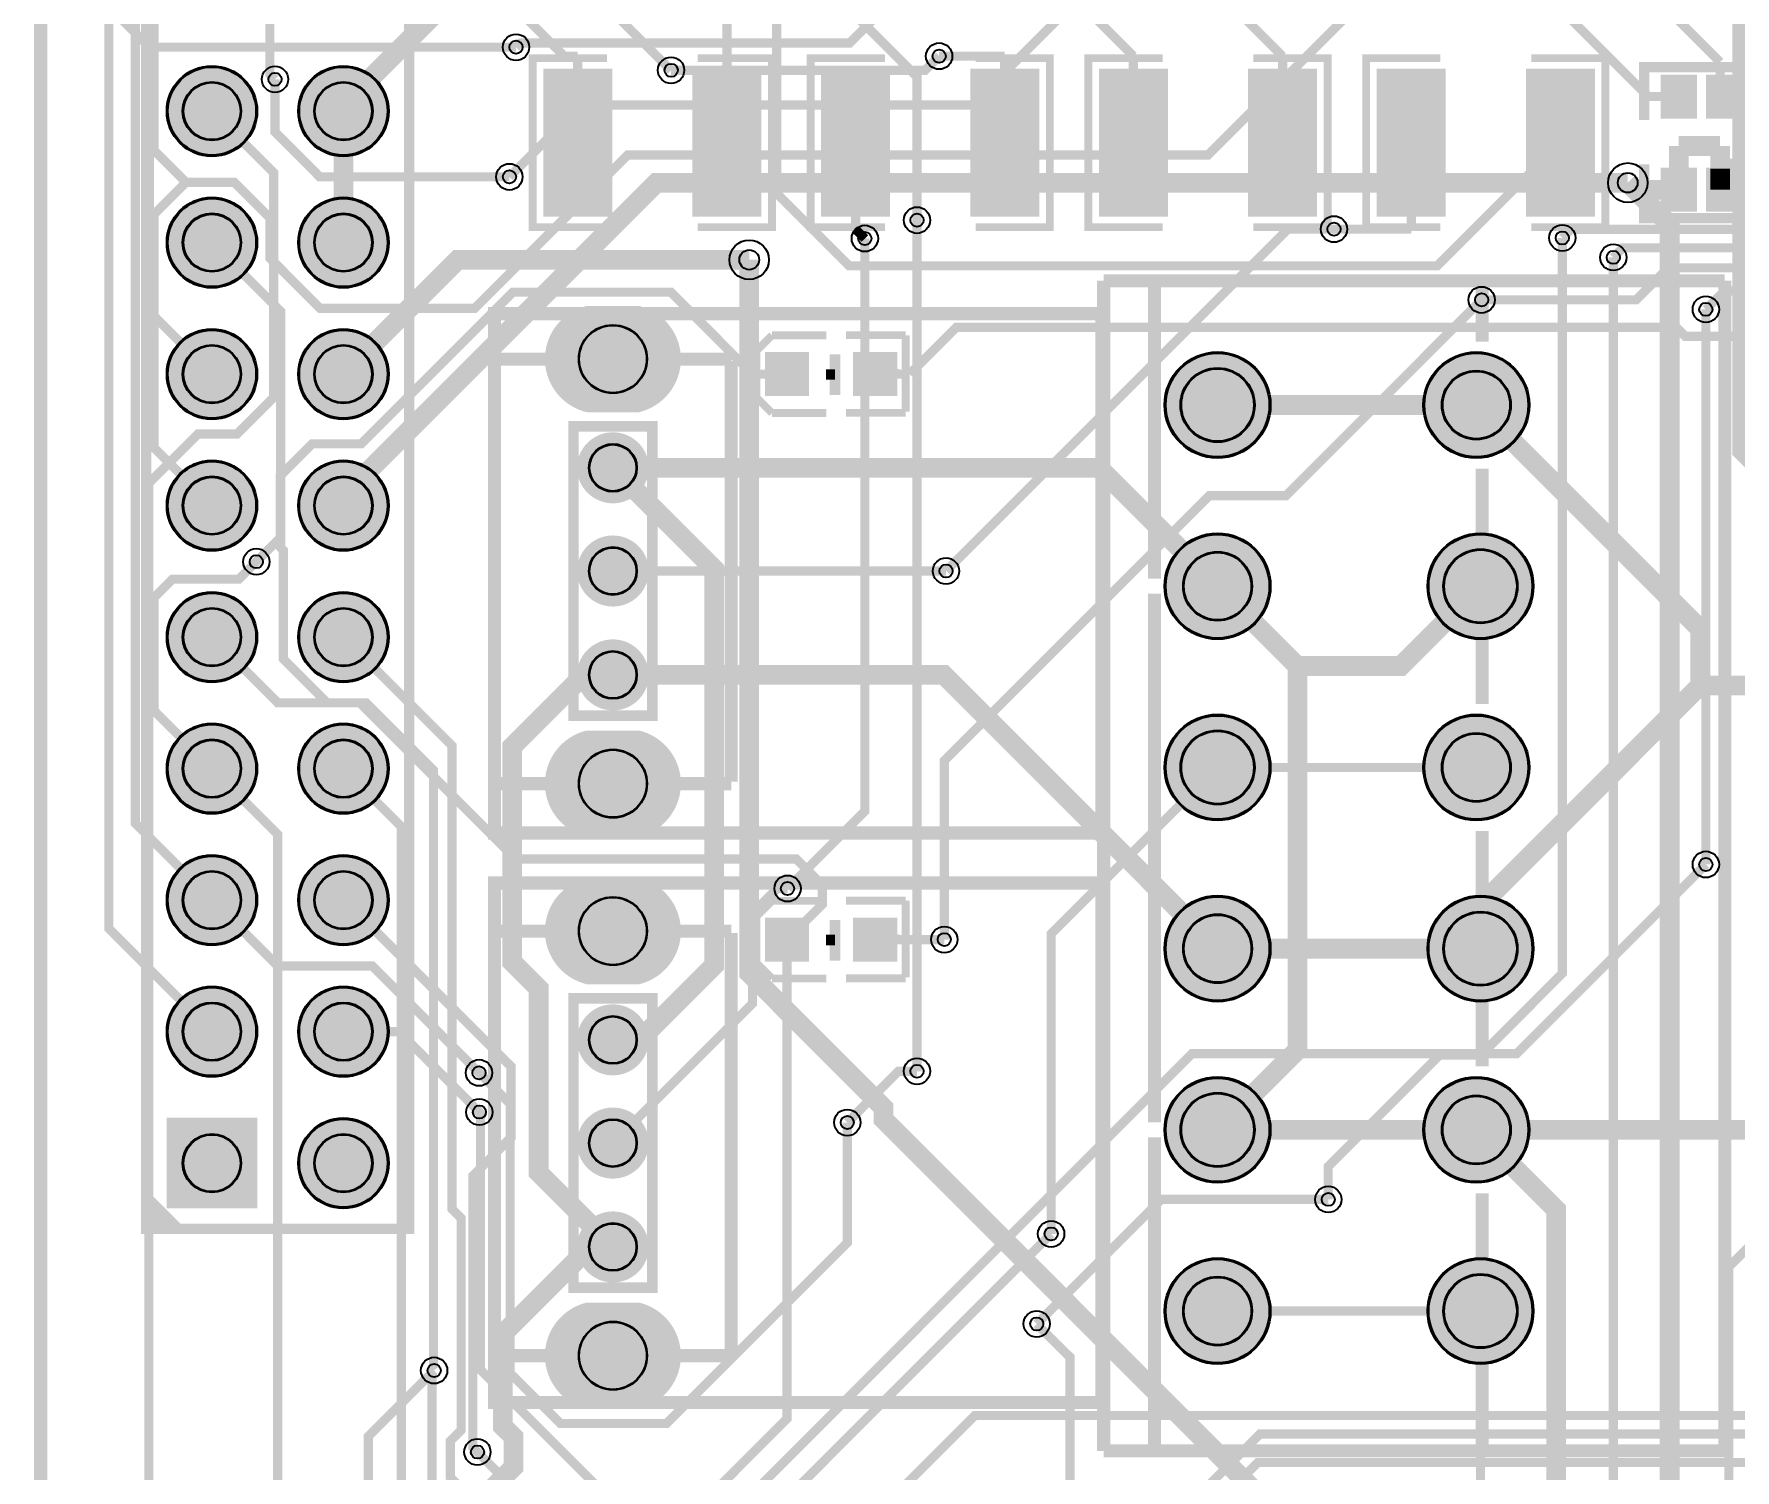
# Model space of a CAD drawing. Header units: millimetres. Extents: x 0.5 to 82.8, y -211.8 to -134.4.
# Drawn here: x 0.52 to 33.39, y -185.58 to -157.85 of the extents above; entities that cross this region are included whole.
import ezdxf

# ---------------------------------------------------------------- set-up
doc = ezdxf.new("R2010")
doc.units = ezdxf.units.MM
for name, color, linetype, true_color in [('BoardOutLine', 7, 'Continuous', 0xff00ff), ('BottomLayer', 7, 'Continuous', 0x0000ff), ('BottomSilkLayer', 7, 'Continuous', 0x66cc33), ('BottomSolderMaskLayer', 7, 'Continuous', 0xaa00ff), ('Document', 7, 'Continuous', 0xffffff), ('Hole', 7, 'Continuous', 0x222222), ('Multi-Layer', 7, 'Continuous', 0xc0c0c0), ('TopLayer', 7, 'Continuous', 0xff0000), ('TopPasteMaskLayer', 7, 'Continuous', 0x808080), ('TopSilkLayer', 7, 'Continuous', 0xffcc00), ('TopSolderMaskLayer', 7, 'Continuous', 0x800080)]:
    doc.layers.add(name, color=color, linetype=linetype, true_color=true_color)

msp = doc.modelspace()

# ---------------------------------------------------------------- hatches: boundary and pattern name
at = {"layer": 'BottomSilkLayer'}
msp.add_hatch(color=256, dxfattribs=at).paths.add_polyline_path([(3.454, -180.925), (2.692, -180.163), (2.692, -180.925)])
at = {"layer": 'BottomSolderMaskLayer'}
for points in [[(3.087, -159.335, 1), (4.838, -159.335, 1)], [(5.627, -159.335, 1), (7.378, -159.335, 1)], [(3.087, -161.875, 1), (4.838, -161.875, 1)], [(5.627, -161.875, 1), (7.378, -161.875, 1)], [(12.218, -163.099, -0.785398), (12.218, -165.15), (11.201, -165.15, -0.785398), (11.201, -163.099)], [(3.087, -164.415, 1), (4.838, -164.415, 1)], [(5.627, -164.415, 1), (7.378, -164.415, 1)], [(22.368, -165.012, 1), (24.419, -165.012, 1)], [(27.368, -165.012, 1), (29.419, -165.012, 1)], [(12.385, -166.38, -0.785398), (11.034, -166.38), (11.034, -166.069, -0.785398), (12.385, -166.069)], [(3.087, -166.955, 1), (4.838, -166.955, 1)], [(5.627, -166.955, 1), (7.378, -166.955, 1)], [(12.385, -168.374, -0.785398), (11.034, -168.374), (11.034, -168.062, -0.785398), (12.385, -168.062)], [(22.368, -168.512, 1), (24.419, -168.512, 1)], [(27.448, -168.512, 1), (29.499, -168.512, 1)], [(3.087, -169.495, 1), (4.838, -169.495, 1)], [(5.627, -169.495, 1), (7.378, -169.495, 1)], [(12.385, -170.38, -0.785398), (11.034, -170.38), (11.034, -170.069, -0.785398), (12.385, -170.069)], [(3.087, -172.035, 1), (4.838, -172.035, 1)], [(5.627, -172.035, 1), (7.378, -172.035, 1)], [(22.368, -172.012, 1), (24.419, -172.012, 1)], [(27.368, -172.012, 1), (29.419, -172.012, 1)], [(12.218, -171.299, -0.785398), (12.218, -173.35), (11.201, -173.35, -0.785398), (11.201, -171.299)], [(3.087, -174.575, 1), (4.838, -174.575, 1)], [(5.627, -174.575, 1), (7.378, -174.575, 1)], [(12.218, -174.148, -0.785398), (12.218, -176.199), (11.201, -176.199, -0.785398), (11.201, -174.148)], [(22.368, -175.512, 1), (24.419, -175.512, 1)], [(27.448, -175.512, 1), (29.499, -175.512, 1)], [(3.087, -177.115, 1), (4.838, -177.115, 1)], [(5.627, -177.115, 1), (7.378, -177.115, 1)], [(12.385, -177.429, -0.785398), (11.034, -177.429), (11.034, -177.118, -0.785398), (12.385, -177.118)], [(22.368, -179.012, 1), (24.419, -179.012, 1)], [(27.368, -179.012, 1), (29.419, -179.012, 1)], [(4.838, -180.53), (4.838, -178.779), (3.087, -178.779), (3.087, -180.53)], [(5.627, -179.655, 1), (7.378, -179.655, 1)], [(12.385, -179.423, -0.785398), (11.034, -179.423), (11.034, -179.111, -0.785398), (12.385, -179.111)], [(12.385, -181.429, -0.785398), (11.034, -181.429), (11.034, -181.118, -0.785398), (12.385, -181.118)], [(22.368, -182.512, 1), (24.419, -182.512, 1)], [(27.448, -182.512, 1), (29.499, -182.512, 1)], [(12.218, -182.348, -0.785398), (12.218, -184.399), (11.201, -184.399, -0.785398), (11.201, -182.348)]]:
    msp.add_hatch(color=256, dxfattribs=at).paths.add_polyline_path(points)
at = {"layer": 'Document'}
for points in [[(16.586, -164.313), (17.247, -164.313), (17.247, -164.465), (16.586, -164.465)], [(16.861, -164.69), (16.861, -164.029), (17.014, -164.029), (17.014, -164.69)], [(14.732, -164.365), (15.393, -164.365), (15.393, -164.517), (14.732, -164.517)], [(16.861, -175.612), (16.861, -174.951), (17.014, -174.951), (17.014, -175.612)], [(14.732, -175.287), (15.393, -175.287), (15.393, -175.439), (14.732, -175.439)], [(16.586, -175.235), (17.247, -175.235), (17.247, -175.387), (16.586, -175.387)]]:
    msp.add_hatch(color=256, dxfattribs=at).paths.add_polyline_path(points)
at = {"layer": 'Multi-Layer'}
for points in [[(3.112, -159.335, 1), (4.812, -159.335, 1)], [(5.652, -159.335, 1), (7.352, -159.335, 1)], [(3.112, -161.875, 1), (4.812, -161.875, 1)], [(5.652, -161.875, 1), (7.352, -161.875, 1)], [(12.209, -163.124, -0.785398), (12.209, -165.124), (11.209, -165.124, -0.785398), (11.209, -163.124)], [(3.112, -164.415, 1), (4.812, -164.415, 1)], [(5.652, -164.415, 1), (7.352, -164.415, 1)], [(22.393, -165.012, 1), (24.393, -165.012, 1)], [(27.393, -165.012, 1), (29.393, -165.012, 1)], [(12.359, -166.375, -0.785398), (11.059, -166.375), (11.059, -166.075, -0.785398), (12.359, -166.075)], [(3.112, -166.955, 1), (4.812, -166.955, 1)], [(5.652, -166.955, 1), (7.352, -166.955, 1)], [(12.359, -168.368, -0.785398), (11.059, -168.368), (11.059, -168.068, -0.785398), (12.359, -168.068)], [(22.393, -168.512, 1), (24.393, -168.512, 1)], [(27.473, -168.512, 1), (29.473, -168.512, 1)], [(3.112, -169.495, 1), (4.812, -169.495, 1)], [(5.652, -169.495, 1), (7.352, -169.495, 1)], [(12.359, -170.375, -0.785398), (11.059, -170.375), (11.059, -170.075, -0.785398), (12.359, -170.075)], [(3.112, -172.035, 1), (4.812, -172.035, 1)], [(5.652, -172.035, 1), (7.352, -172.035, 1)], [(22.393, -172.012, 1), (24.393, -172.012, 1)], [(27.393, -172.012, 1), (29.393, -172.012, 1)], [(12.209, -171.325, -0.785398), (12.209, -173.325), (11.209, -173.325, -0.785398), (11.209, -171.325)], [(3.112, -174.575, 1), (4.812, -174.575, 1)], [(5.652, -174.575, 1), (7.352, -174.575, 1)], [(12.209, -174.173, -0.785398), (12.209, -176.173), (11.209, -176.173, -0.785398), (11.209, -174.173)], [(22.393, -175.512, 1), (24.393, -175.512, 1)], [(27.473, -175.512, 1), (29.473, -175.512, 1)], [(3.112, -177.115, 1), (4.812, -177.115, 1)], [(5.652, -177.115, 1), (7.352, -177.115, 1)], [(12.359, -177.424, -0.785398), (11.059, -177.424), (11.059, -177.124, -0.785398), (12.359, -177.124)], [(22.393, -179.012, 1), (24.393, -179.012, 1)], [(27.393, -179.012, 1), (29.393, -179.012, 1)], [(12.359, -179.417, -0.785398), (11.059, -179.417), (11.059, -179.117, -0.785398), (12.359, -179.117)], [(4.812, -180.505), (4.812, -178.805), (3.112, -178.805), (3.112, -180.505)], [(5.652, -179.655, 1), (7.352, -179.655, 1)], [(12.359, -181.424, -0.785398), (11.059, -181.424), (11.059, -181.124, -0.785398), (12.359, -181.124)], [(22.393, -182.512, 1), (24.393, -182.512, 1)], [(27.473, -182.512, 1), (29.473, -182.512, 1)], [(12.209, -182.374, -0.785398), (12.209, -184.374), (11.209, -184.374, -0.785398), (11.209, -182.374)]]:
    msp.add_hatch(color=256, dxfattribs=at).paths.add_polyline_path(points)
at = {"layer": 'TopLayer'}
for points in [[(11.671, -158.54), (11.671, -161.348), (10.389, -161.348), (10.389, -158.54)], [(13.271, -158.54), (13.271, -161.348), (14.554, -161.348), (14.554, -158.54)], [(17.04, -161.348), (17.04, -158.54), (15.757, -158.54), (15.757, -161.348)], [(18.64, -161.348), (18.64, -158.54), (19.922, -158.54), (19.922, -161.348)], [(22.408, -158.54), (22.408, -161.348), (21.126, -161.348), (21.126, -158.54)], [(24.008, -158.54), (24.008, -161.348), (25.291, -161.348), (25.291, -158.54)], [(27.776, -161.348), (27.776, -158.54), (26.494, -158.54), (26.494, -161.348)], [(29.376, -161.348), (29.376, -158.54), (30.659, -158.54), (30.659, -161.348)], [(31.979, -158.654), (32.629, -158.654), (32.629, -159.454), (31.979, -159.454)], [(32.854, -158.654), (33.354, -158.654), (33.354, -159.454), (32.854, -159.454)], [(31.979, -160.454), (32.629, -160.454), (32.629, -161.254), (31.979, -161.254)], [(32.854, -160.454), (33.354, -160.454), (33.354, -161.254), (32.854, -161.254)], [(14.675, -164.815), (14.675, -164.015), (15.475, -164.015), (15.475, -164.815)], [(16.377, -164.815), (16.377, -164.015), (17.177, -164.015), (17.177, -164.815)], [(14.675, -175.737), (14.675, -174.937), (15.475, -174.937), (15.475, -175.737)], [(16.377, -175.737), (16.377, -174.937), (17.177, -174.937), (17.177, -175.737)]]:
    msp.add_hatch(color=256, dxfattribs=at).paths.add_polyline_path(points)
at = {"layer": 'TopPasteMaskLayer'}
for points in [[(11.671, -158.64), (11.671, -159.367), (11.571, -159.467), (11.335, -159.467), (11.235, -159.567), (11.235, -160.321), (11.335, -160.421), (11.571, -160.421), (11.671, -160.521), (11.671, -161.248), (11.571, -161.348), (10.489, -161.348), (10.389, -161.248), (10.389, -158.64), (10.489, -158.54), (11.571, -158.54)], [(13.271, -158.64), (13.271, -159.367), (13.371, -159.467), (13.607, -159.467), (13.707, -159.567), (13.707, -160.321), (13.607, -160.421), (13.371, -160.421), (13.271, -160.521), (13.271, -161.248), (13.371, -161.348), (14.454, -161.348), (14.554, -161.248), (14.554, -158.64), (14.454, -158.54), (13.371, -158.54)], [(17.04, -161.248), (17.04, -160.522), (16.94, -160.422), (16.704, -160.422), (16.604, -160.322), (16.604, -159.567), (16.704, -159.467), (16.94, -159.467), (17.04, -159.367), (17.04, -158.64), (16.94, -158.54), (15.857, -158.54), (15.757, -158.64), (15.757, -161.248), (15.857, -161.348), (16.94, -161.348)], [(18.64, -161.248), (18.64, -160.522), (18.74, -160.422), (18.976, -160.422), (19.076, -160.322), (19.076, -159.567), (18.976, -159.467), (18.74, -159.467), (18.64, -159.367), (18.64, -158.64), (18.74, -158.54), (19.822, -158.54), (19.922, -158.64), (19.922, -161.248), (19.822, -161.348), (18.74, -161.348)], [(22.408, -158.64), (22.408, -159.367), (22.308, -159.467), (22.072, -159.467), (21.972, -159.567), (21.972, -160.322), (22.072, -160.422), (22.308, -160.422), (22.408, -160.522), (22.408, -161.248), (22.308, -161.348), (21.226, -161.348), (21.126, -161.248), (21.126, -158.64), (21.226, -158.54), (22.308, -158.54)], [(24.008, -158.64), (24.008, -159.367), (24.108, -159.467), (24.344, -159.467), (24.444, -159.567), (24.444, -160.322), (24.344, -160.422), (24.108, -160.422), (24.008, -160.522), (24.008, -161.248), (24.108, -161.348), (25.191, -161.348), (25.291, -161.248), (25.291, -158.64), (25.191, -158.54), (24.108, -158.54)], [(27.776, -161.248), (27.776, -160.522), (27.676, -160.422), (27.44, -160.422), (27.34, -160.322), (27.34, -159.567), (27.44, -159.467), (27.676, -159.467), (27.776, -159.367), (27.776, -158.64), (27.676, -158.54), (26.594, -158.54), (26.494, -158.64), (26.494, -161.248), (26.594, -161.348), (27.676, -161.348)], [(29.376, -161.248), (29.376, -160.522), (29.476, -160.422), (29.712, -160.422), (29.812, -160.322), (29.812, -159.567), (29.712, -159.467), (29.476, -159.467), (29.376, -159.367), (29.376, -158.64), (29.476, -158.54), (30.559, -158.54), (30.659, -158.64), (30.659, -161.248), (30.559, -161.348), (29.476, -161.348)], [(31.979, -158.654), (32.629, -158.654), (32.629, -159.454), (31.979, -159.454)], [(32.854, -158.654), (33.354, -158.654), (33.354, -159.454), (32.854, -159.454)], [(31.979, -160.454), (32.629, -160.454), (32.629, -161.254), (31.979, -161.254)], [(32.854, -160.454), (33.354, -160.454), (33.354, -161.254), (32.854, -161.254)], [(14.675, -164.815), (14.675, -164.015), (15.475, -164.015), (15.475, -164.815)], [(16.377, -164.815), (16.377, -164.015), (17.177, -164.015), (17.177, -164.815)], [(14.675, -175.737), (14.675, -174.937), (15.475, -174.937), (15.475, -175.737)], [(16.377, -175.737), (16.377, -174.937), (17.177, -174.937), (17.177, -175.737)]]:
    msp.add_hatch(color=256, dxfattribs=at).paths.add_polyline_path(points)
at = {"layer": 'TopSolderMaskLayer'}
for points in [[(3.087, -159.335, 1), (4.838, -159.335, 1)], [(5.627, -159.335, 1), (7.378, -159.335, 1)], [(11.697, -158.515), (11.697, -161.374), (10.363, -161.374), (10.363, -158.515)], [(13.246, -158.515), (13.246, -161.374), (14.579, -161.374), (14.579, -158.515)], [(17.065, -161.374), (17.065, -158.515), (15.732, -158.515), (15.732, -161.374)], [(18.614, -161.374), (18.614, -158.515), (19.948, -158.515), (19.948, -161.374)], [(22.433, -158.515), (22.433, -161.374), (21.1, -161.374), (21.1, -158.515)], [(23.983, -158.515), (23.983, -161.374), (25.316, -161.374), (25.316, -158.515)], [(27.802, -161.374), (27.802, -158.515), (26.468, -158.515), (26.468, -161.374)], [(29.351, -161.374), (29.351, -158.515), (30.684, -158.515), (30.684, -161.374)], [(31.953, -158.629), (32.654, -158.629), (32.654, -159.48), (31.953, -159.48)], [(32.828, -158.629), (33.379, -158.629), (33.379, -159.48), (32.828, -159.48)], [(31.953, -160.429), (32.654, -160.429), (32.654, -161.279), (31.953, -161.279)], [(32.828, -160.429), (33.379, -160.429), (33.379, -161.279), (32.828, -161.279)], [(3.087, -161.875, 1), (4.838, -161.875, 1)], [(5.627, -161.875, 1), (7.378, -161.875, 1)], [(12.218, -163.099, -0.785398), (12.218, -165.15), (11.201, -165.15, -0.785398), (11.201, -163.099)], [(3.087, -164.415, 1), (4.838, -164.415, 1)], [(5.627, -164.415, 1), (7.378, -164.415, 1)], [(14.65, -164.84), (14.65, -163.989), (15.5, -163.989), (15.5, -164.84)], [(16.351, -164.84), (16.351, -163.989), (17.202, -163.989), (17.202, -164.84)], [(22.368, -165.012, 1), (24.419, -165.012, 1)], [(27.368, -165.012, 1), (29.419, -165.012, 1)], [(12.385, -166.38, -0.785398), (11.034, -166.38), (11.034, -166.069, -0.785398), (12.385, -166.069)], [(3.087, -166.955, 1), (4.838, -166.955, 1)], [(5.627, -166.955, 1), (7.378, -166.955, 1)], [(12.385, -168.374, -0.785398), (11.034, -168.374), (11.034, -168.062, -0.785398), (12.385, -168.062)], [(22.368, -168.512, 1), (24.419, -168.512, 1)], [(27.448, -168.512, 1), (29.499, -168.512, 1)], [(3.087, -169.495, 1), (4.838, -169.495, 1)], [(5.627, -169.495, 1), (7.378, -169.495, 1)], [(12.385, -170.38, -0.785398), (11.034, -170.38), (11.034, -170.069, -0.785398), (12.385, -170.069)], [(3.087, -172.035, 1), (4.838, -172.035, 1)], [(5.627, -172.035, 1), (7.378, -172.035, 1)], [(22.368, -172.012, 1), (24.419, -172.012, 1)], [(27.368, -172.012, 1), (29.419, -172.012, 1)], [(12.218, -171.299, -0.785398), (12.218, -173.35), (11.201, -173.35, -0.785398), (11.201, -171.299)], [(3.087, -174.575, 1), (4.838, -174.575, 1)], [(5.627, -174.575, 1), (7.378, -174.575, 1)], [(12.218, -174.148, -0.785398), (12.218, -176.199), (11.201, -176.199, -0.785398), (11.201, -174.148)], [(22.368, -175.512, 1), (24.419, -175.512, 1)], [(27.448, -175.512, 1), (29.499, -175.512, 1)], [(14.65, -175.762), (14.65, -174.911), (15.5, -174.911), (15.5, -175.762)], [(16.351, -175.762), (16.351, -174.911), (17.202, -174.911), (17.202, -175.762)], [(3.087, -177.115, 1), (4.838, -177.115, 1)], [(5.627, -177.115, 1), (7.378, -177.115, 1)], [(12.385, -177.429, -0.785398), (11.034, -177.429), (11.034, -177.118, -0.785398), (12.385, -177.118)], [(22.368, -179.012, 1), (24.419, -179.012, 1)], [(27.368, -179.012, 1), (29.419, -179.012, 1)], [(4.838, -180.53), (4.838, -178.779), (3.087, -178.779), (3.087, -180.53)], [(5.627, -179.655, 1), (7.378, -179.655, 1)], [(12.385, -179.423, -0.785398), (11.034, -179.423), (11.034, -179.111, -0.785398), (12.385, -179.111)], [(12.385, -181.429, -0.785398), (11.034, -181.429), (11.034, -181.118, -0.785398), (12.385, -181.118)], [(22.368, -182.512, 1), (24.419, -182.512, 1)], [(27.448, -182.512, 1), (29.499, -182.512, 1)], [(12.218, -182.348, -0.785398), (12.218, -184.399), (11.201, -184.399, -0.785398), (11.201, -182.348)]]:
    msp.add_hatch(color=256, dxfattribs=at).paths.add_polyline_path(points)

# ---------------------------------------------------------------- linework, layer by layer
at = {"layer": 'BoardOutLine', "const_width": 0.254}
msp.add_lwpolyline([(0.651, -134.525), (0.651, -202.025)], dxfattribs=at)
at = {"layer": 'BottomLayer'}
for points, const_width in [([(3.963, -177.115), (1.969, -175.121), (1.969, -139.345), (3.621, -137.693)], 0.178), ([(5.18, -158.721), (5.081, -158.622), (5.081, -139.162), (6.206, -138.037), (6.658, -138.037), (6.996, -138.375), (6.996, -139.442), (6.484, -139.954)], 0.178), ([(3.459, -160.711), (4.394, -160.711), (5.081, -161.399), (5.081, -162.173), (6.052, -163.144), (9.036, -163.144), (11.996, -160.184), (23.207, -160.184), (26.524, -156.867), (26.524, -154.603), (28.395, -152.733), (28.73, -152.733), (30.488, -150.975), (30.488, -142.591), (34.13, -138.95)], 0.178), ([(3.963, -174.575), (2.482, -173.094), (2.482, -141.041), (3.569, -139.954)], 0.178), ([(3.586, -142.205), (2.844, -142.947), (2.844, -160.097), (3.459, -160.711)], 0.178), ([(9.838, -158.101), (9.92, -158.019), (16.284, -158.019), (21.884, -152.418), (21.884, -145.682)], 0.178), ([(11.447, -152.918), (9.607, -154.758), (9.607, -156.119), (6.503, -159.223), (6.503, -159.335)], 0.381), ([(35.89, -153.13), (35.412, -153.13), (33.529, -155.013), (33.529, -165.892), (34.065, -166.428)], 0.381), ([(23.393, -154.47), (18.647, -159.216), (11.099, -159.216), (9.71, -160.605)], 0.178), ([(12.834, -158.547), (17.739, -158.547), (18.013, -158.273)], 0.178), ([(6.503, -161.875), (6.503, -159.335)], 0.381), ([(3.963, -166.955), (2.844, -165.836), (2.844, -161.326), (3.459, -160.711)], 0.178), ([(31.319, -160.718), (12.552, -160.718), (6.503, -166.767), (6.503, -166.955)], 0.381), ([(32.309, -186.97), (32.129, -186.79), (32.129, -161.529), (31.319, -160.718)], 0.381), ([(17.585, -161.443), (17.585, -177.88)], 0.178), ([(25.643, -161.615), (24.749, -161.615), (18.146, -168.218)], 0.178), ([(30.054, -161.785), (30.054, -175.992), (28.48, -177.566), (27.685, -177.566), (25.531, -179.719), (25.531, -180.355)], 0.178), ([(3.963, -161.875), (5.288, -163.2), (5.288, -167.767), (5.342, -167.821), (5.342, -169.919), (6.187, -170.765), (6.941, -170.765), (8.243, -172.067), (8.243, -183.647), (8.254, -183.659)], 0.178), ([(27.229, -186.97), (25.098, -186.97), (16.937, -178.808), (16.937, -178.581), (14.344, -175.988), (14.344, -162.207)], 0.381), ([(16.578, -161.795), (16.578, -172.856), (15.084, -174.35)], 0.178), ([(22.437, -193.887), (29.362, -193.887), (31.039, -192.21), (31.039, -162.16)], 0.178), ([(28.495, -162.981), (24.714, -166.762), (23.236, -166.762), (18.112, -171.885), (18.112, -175.337)], 0.178), ([(32.828, -163.164), (32.828, -173.886)], 0.178), ([(11.71, -166.225), (13.666, -168.181), (13.666, -175.833), (12.225, -177.274), (11.71, -177.274)], 0.381), ([(3.963, -172.035), (2.844, -170.916), (2.844, -168.733), (3.201, -168.376), (4.481, -168.376), (4.819, -168.038)], 0.178), ([(24.935, -170.053), (23.393, -168.512)], 0.381), ([(24.935, -170.053), (26.932, -170.053), (28.473, -168.512)], 0.381), ([(6.503, -169.495), (8.6, -171.592), (8.6, -180.54), (8.777, -180.717), (8.777, -184.81), (8.569, -185.018), (8.569, -185.726), (16.621, -193.778), (16.621, -194.051)], 0.178), ([(23.393, -179.012), (24.935, -177.47), (24.935, -170.053)], 0.381), ([(11.71, -170.225), (11.147, -170.225), (9.765, -171.607), (9.765, -175.772), (10.275, -176.283), (10.275, -179.839), (11.71, -181.274)], 0.381), ([(3.963, -172.035), (5.233, -173.305), (5.233, -186.409), (11.527, -192.704)], 0.178), ([(21.727, -199.785), (21.137, -199.785), (7.621, -186.269), (7.621, -173.153), (6.503, -172.035)], 0.178), ([(20.177, -181.022), (20.177, -175.228), (23.393, -172.012)], 0.178), ([(9.123, -177.91), (9.725, -178.512), (9.725, -183.714), (10.695, -184.684), (12.746, -184.684), (16.238, -181.192), (16.238, -178.871)], 0.178), ([(20.019, -191.85), (17.355, -191.85), (9.151, -183.646), (9.151, -178.689), (9.13, -178.668)], 0.178), ([(29.769, -186.97), (29.936, -186.803), (29.936, -180.554), (28.393, -179.012)], 0.381), ([(33.41, -185.987), (33.272, -185.848), (33.272, -181.657), (35.84, -179.089)], 0.178), ([(19.531, -195.974), (20.542, -194.962), (20.542, -183.403), (19.899, -182.761)], 0.178), ([(28.473, -182.512), (28.473, -192.487), (27.596, -193.364), (22.218, -193.364), (21.878, -193.704), (21.878, -194.724), (19.956, -196.646)], 0.178), ([(8.254, -183.659), (8.212, -183.701), (8.212, -186.108), (11.272, -189.168)], 0.178), ([(13.902, -189.327), (13.185, -189.327), (9.092, -185.234)], 0.178)]:
    msp.add_lwpolyline(points, dxfattribs=dict(at, const_width=const_width))
at = {"layer": 'BottomSilkLayer', "const_width": 0.203}
msp.add_lwpolyline([(7.772, -180.925), (7.772, -179.02), (7.772, -155.525), (2.692, -155.525), (2.692, -179.02), (2.692, -180.925), (7.772, -180.925)], close=True, dxfattribs=at)
at = {"layer": 'BottomSolderMaskLayer'}
for centre, radius in [((3.962, -159.335), 0.875), ((6.502, -159.335), 0.875), ((3.962, -159.335), 0.566), ((6.502, -159.335), 0.566), ((3.962, -161.875), 0.875), ((6.502, -161.875), 0.875), ((3.962, -161.875), 0.566), ((6.502, -161.875), 0.566), ((3.962, -164.415), 0.875), ((6.502, -164.415), 0.875), ((11.709, -164.124), 0.661), ((3.962, -164.415), 0.566), ((6.502, -164.415), 0.566), ((23.393, -165.012), 1.025), ((28.393, -165.012), 1.025), ((23.393, -165.012), 0.718), ((28.393, -165.012), 0.667), ((11.709, -166.225), 0.464), ((3.962, -166.955), 0.875), ((6.502, -166.955), 0.875), ((3.962, -166.955), 0.566), ((6.502, -166.955), 0.566), ((23.393, -168.512), 1.025), ((28.473, -168.512), 1.025), ((11.709, -168.218), 0.464), ((23.393, -168.512), 0.667), ((28.473, -168.512), 0.718), ((3.962, -169.495), 0.875), ((3.962, -169.495), 0.566), ((6.502, -169.495), 0.875), ((6.502, -169.495), 0.566), ((11.709, -170.225), 0.464), ((3.962, -172.035), 0.875), ((6.502, -172.035), 0.875), ((23.393, -172.012), 1.025), ((28.393, -172.012), 1.025), ((3.962, -172.035), 0.566), ((6.502, -172.035), 0.566), ((23.393, -172.012), 0.718), ((28.393, -172.012), 0.667), ((11.709, -172.325), 0.661), ((3.962, -174.575), 0.875), ((6.502, -174.575), 0.875), ((3.962, -174.575), 0.566), ((6.502, -174.575), 0.566), ((11.709, -175.173), 0.661), ((23.393, -175.512), 1.025), ((28.473, -175.512), 1.025), ((23.393, -175.512), 0.667), ((28.473, -175.512), 0.718), ((3.962, -177.115), 0.875), ((6.502, -177.115), 0.875), ((3.962, -177.115), 0.566), ((6.502, -177.115), 0.566), ((11.709, -177.274), 0.464), ((23.393, -179.012), 1.025), ((28.393, -179.012), 1.025), ((23.393, -179.012), 0.718), ((28.393, -179.012), 0.667), ((6.502, -179.655), 0.875), ((3.962, -179.655), 0.566), ((6.502, -179.655), 0.566), ((11.709, -179.267), 0.464), ((11.709, -181.274), 0.464), ((23.393, -182.512), 1.025), ((28.473, -182.512), 1.025), ((23.393, -182.512), 0.667), ((28.473, -182.512), 0.718), ((11.709, -183.374), 0.661)]:
    msp.add_circle(centre, radius, dxfattribs=at)
at = {"layer": 'Hole'}
for centre, radius in [((9.838, -158.101), 0.127), ((18.013, -158.273), 0.127), ((5.18, -158.721), 0.127), ((12.834, -158.547), 0.127), ((9.71, -160.605), 0.127), ((31.319, -160.718), 0.191), ((17.585, -161.442), 0.127), ((16.578, -161.795), 0.127), ((25.643, -161.615), 0.127), ((30.054, -161.785), 0.127), ((14.344, -162.207), 0.191), ((31.039, -162.16), 0.127), ((28.495, -162.981), 0.127), ((32.828, -163.164), 0.127), ((4.819, -168.038), 0.127), ((18.146, -168.218), 0.127), ((32.828, -173.886), 0.127), ((15.084, -174.35), 0.127), ((18.112, -175.337), 0.127), ((9.123, -177.91), 0.127), ((17.585, -177.88), 0.127), ((9.13, -178.668), 0.127), ((16.238, -178.871), 0.127), ((25.532, -180.355), 0.127), ((20.177, -181.022), 0.127), ((19.899, -182.761), 0.127), ((8.255, -183.659), 0.127), ((9.092, -185.234), 0.127)]:
    msp.add_circle(centre, radius, dxfattribs=at)
at = {"layer": 'Multi-Layer'}
for centre, radius in [((9.838, -158.101), 0.254), ((18.013, -158.273), 0.254), ((12.834, -158.547), 0.254), ((3.962, -159.335), 0.85), ((5.18, -158.721), 0.254), ((6.502, -159.335), 0.85), ((3.962, -159.335), 0.55), ((6.502, -159.335), 0.55), ((9.71, -160.605), 0.254), ((31.319, -160.718), 0.381), ((3.962, -161.875), 0.85), ((6.502, -161.875), 0.85), ((3.962, -161.875), 0.55), ((6.502, -161.875), 0.55), ((17.585, -161.442), 0.254), ((25.643, -161.615), 0.254), ((16.578, -161.795), 0.254), ((30.054, -161.785), 0.254), ((14.344, -162.207), 0.381), ((31.039, -162.16), 0.254), ((28.495, -162.981), 0.254), ((32.828, -163.164), 0.254), ((3.962, -164.415), 0.85), ((6.502, -164.415), 0.85), ((11.709, -164.124), 0.65), ((3.962, -164.415), 0.55), ((6.502, -164.415), 0.55), ((23.393, -165.012), 1), ((23.393, -165.012), 0.7), ((28.393, -165.012), 1), ((28.393, -165.012), 0.65), ((11.709, -166.225), 0.45), ((3.962, -166.955), 0.85), ((6.502, -166.955), 0.85), ((3.962, -166.955), 0.55), ((6.502, -166.955), 0.55), ((23.393, -168.512), 1), ((28.473, -168.512), 1), ((4.819, -168.038), 0.254), ((11.709, -168.218), 0.45), ((23.393, -168.512), 0.65), ((28.473, -168.512), 0.7), ((18.146, -168.218), 0.254), ((3.962, -169.495), 0.85), ((6.502, -169.495), 0.85), ((3.962, -169.495), 0.55), ((6.502, -169.495), 0.55), ((11.709, -170.225), 0.45), ((3.962, -172.035), 0.85), ((6.502, -172.035), 0.85), ((23.393, -172.012), 1), ((28.393, -172.012), 1), ((3.962, -172.035), 0.55), ((6.502, -172.035), 0.55), ((23.393, -172.012), 0.7), ((28.393, -172.012), 0.65), ((11.709, -172.325), 0.65), ((3.962, -174.575), 0.85), ((6.502, -174.575), 0.85), ((32.828, -173.886), 0.254), ((3.962, -174.575), 0.55), ((6.502, -174.575), 0.55), ((15.084, -174.35), 0.254), ((23.393, -175.512), 1), ((28.473, -175.512), 1), ((11.709, -175.173), 0.65), ((28.473, -175.512), 0.7), ((18.112, -175.337), 0.254), ((23.393, -175.512), 0.65), ((3.962, -177.115), 0.85), ((6.502, -177.115), 0.85), ((3.962, -177.115), 0.55), ((6.502, -177.115), 0.55), ((11.709, -177.274), 0.45), ((9.123, -177.91), 0.254), ((17.585, -177.88), 0.254), ((23.393, -179.012), 1), ((28.393, -179.012), 1), ((9.13, -178.668), 0.254), ((23.393, -179.012), 0.7), ((28.393, -179.012), 0.65), ((16.238, -178.871), 0.254), ((3.962, -179.655), 0.55), ((6.502, -179.655), 0.85), ((6.502, -179.655), 0.55), ((11.709, -179.267), 0.45), ((25.532, -180.355), 0.254), ((11.709, -181.274), 0.45), ((20.177, -181.022), 0.254), ((23.393, -182.512), 1), ((28.473, -182.512), 1), ((23.393, -182.512), 0.65), ((28.473, -182.512), 0.7), ((11.709, -183.374), 0.65), ((19.899, -182.761), 0.254), ((8.255, -183.659), 0.254), ((9.092, -185.234), 0.254)]:
    msp.add_circle(centre, radius, dxfattribs=at)
at = {"layer": 'TopLayer'}
for points, const_width in [([(8.029, -143.764), (7.661, -143.764), (6.582, -144.844), (6.582, -152.569), (10.95, -156.937), (11.224, -156.937), (12.834, -158.547)], 0.178), ([(2.03, -145.034), (2.03, -157.376), (2.755, -158.101)], 0.178), ([(33.104, -158.387), (30.634, -155.917), (23.033, -155.917), (15.103, -147.987), (15.075, -147.987)], 0.178), ([(11.71, -151.175), (13.913, -153.378), (13.913, -158.273)], 0.178), ([(19.968, -153.592), (24.649, -158.273)], 0.178), ([(8.597, -156.101), (10.769, -158.273), (11.03, -158.273)], 0.178), ([(31.712, -159.054), (29.163, -156.505), (26.002, -156.505)], 0.178), ([(21.767, -158.273), (20.34, -156.846), (14.454, -156.846)], 0.178), ([(30.018, -159.944), (27.639, -162.323), (16.275, -162.323), (14.875, -160.923), (14.875, -157.558), (14.801, -157.484)], 0.178), ([(16.003, -157.425), (16.337, -157.425), (17.585, -158.673), (17.585, -161.443)], 0.178), ([(2.755, -158.101), (2.755, -163.207), (3.963, -164.415)], 0.178), ([(2.755, -158.101), (9.838, -158.101)], 0.178), ([(11.03, -159.944), (11.03, -158.273)], 0.178), ([(13.913, -159.944), (13.913, -158.273)], 0.178), ([(19.281, -158.273), (18.013, -158.273)], 0.178), ([(19.281, -159.944), (19.281, -158.273)], 0.178), ([(21.767, -159.944), (21.767, -158.273)], 0.178), ([(24.649, -159.944), (24.649, -158.273)], 0.178), ([(33.104, -159.054), (33.104, -158.387)], 0.178), ([(5.18, -158.721), (5.18, -159.74), (6.044, -160.605), (9.71, -160.605)], 0.178), ([(32.304, -159.054), (31.712, -159.054)], 0.178), ([(3.963, -159.335), (5.156, -160.528), (5.156, -164.86), (4.445, -165.571), (3.695, -165.571), (2.742, -166.524), (2.742, -192.3), (4.445, -194.003)], 0.178), ([(16.399, -159.944), (16.399, -161.615)], 0.178), ([(27.135, -159.944), (27.135, -161.615)], 0.178), ([(32.304, -160.009), (33.104, -160.009)], 0.381), ([(32.304, -160.854), (32.304, -160.009)], 0.381), ([(33.104, -160.447), (33.104, -160.009)], 0.381), ([(49.127, -160.167), (49.125, -160.165), (46.985, -160.165), (46.933, -160.217), (46.933, -160.78), (45.352, -162.361), (32.102, -162.361), (31.482, -162.981), (28.495, -162.981)], 0.178), ([(33.104, -160.854), (33.104, -160.447)], 0.381), ([(33.904, -160.447), (33.104, -160.447)], 0.381), ([(31.534, -160.854), (31.455, -160.854), (31.319, -160.718)], 0.381), ([(32.304, -160.854), (31.534, -160.854)], 0.381), ([(16.578, -161.795), (16.399, -161.615)], 0.178), ([(27.135, -161.615), (25.643, -161.615)], 0.178), ([(36.989, -161.615), (36.988, -161.617), (30.222, -161.617), (30.054, -161.785)], 0.178), ([(42.358, -161.615), (41.999, -161.975), (31.224, -161.975), (31.039, -162.16)], 0.178), ([(6.503, -164.415), (8.71, -162.207), (14.344, -162.207)], 0.381), ([(4.819, -168.038), (5.283, -167.574), (5.283, -166.377), (5.899, -165.761), (6.845, -165.761), (9.775, -162.831), (12.825, -162.831), (14.408, -164.415)], 0.178), ([(32.828, -163.164), (33.182, -162.811), (36.844, -162.811), (38.484, -164.451), (38.484, -164.9), (38.667, -165.083), (40.006, -165.083), (40.342, -164.748), (40.342, -164.415)], 0.178), ([(34.287, -163.333), (33.934, -163.687), (32.432, -163.687), (32.259, -163.513), (18.345, -163.513), (17.444, -164.415)], 0.178), ([(15.075, -164.415), (14.408, -164.415)], 0.178), ([(16.777, -164.415), (17.444, -164.415)], 0.178), ([(28.393, -165.012), (23.393, -165.012)], 0.381), ([(28.393, -165.012), (32.72, -169.338), (32.72, -170.428)], 0.381), ([(23.393, -168.512), (21.106, -166.225), (11.71, -166.225)], 0.381), ([(13.902, -189.327), (18.699, -184.53), (36.981, -184.53), (39.32, -182.19), (39.32, -181.401), (40.215, -180.507), (53.297, -180.507), (56.989, -176.814), (58.657, -176.814), (59.038, -176.433), (59.038, -167.922), (58.395, -167.279)], 0.178), ([(11.71, -168.218), (18.146, -168.218)], 0.178), ([(3.963, -169.495), (5.233, -170.765), (6.818, -170.765), (9.832, -173.779), (15.251, -173.779), (15.754, -174.282), (15.754, -174.657), (15.075, -175.337)], 0.178), ([(11.71, -170.225), (18.106, -170.225), (23.393, -175.512)], 0.381), ([(32.72, -170.428), (28.473, -174.674), (28.473, -175.512)], 0.381), ([(32.72, -170.428), (35.916, -170.428)], 0.381), ([(28.393, -172.012), (23.393, -172.012)], 0.178), ([(32.828, -173.886), (29.174, -177.54), (22.9, -177.54), (11.272, -189.168)], 0.178), ([(3.963, -174.575), (5.233, -175.845), (7.057, -175.845), (9.123, -177.91)], 0.178), ([(9.092, -185.234), (9.002, -185.144), (9.002, -179.898), (9.741, -179.159), (9.741, -177.789), (6.526, -174.575), (6.503, -174.575)], 0.178), ([(11.71, -179.267), (14.407, -176.57), (14.407, -174.825), (14.882, -174.35), (15.084, -174.35)], 0.178), ([(15.075, -175.337), (15.075, -184.591), (9.525, -190.141), (9.525, -194.003)], 0.178), ([(16.777, -175.337), (18.112, -175.337)], 0.178), ([(28.473, -175.512), (23.393, -175.512)], 0.381), ([(28.473, -175.512), (28.473, -175.512)], 0.381), ([(6.503, -177.115), (7.577, -177.115), (9.13, -178.668)], 0.178), ([(35.84, -177.096), (33.924, -179.012), (28.393, -179.012)], 0.381), ([(16.238, -178.871), (17.228, -177.88), (17.585, -177.88)], 0.178), ([(28.393, -179.012), (23.393, -179.012)], 0.381), ([(25.531, -180.355), (22.305, -180.355), (19.899, -182.761)], 0.178), ([(8.255, -194.003), (8.255, -187.059), (9.791, -185.524), (9.791, -184.944), (9.584, -184.738), (9.584, -182.955), (11.266, -181.274), (11.71, -181.274)], 0.381), ([(20.177, -181.022), (10.987, -190.212), (10.987, -190.379)], 0.178), ([(4.445, -200.003), (4.445, -199.621), (7.91, -196.156), (12.942, -196.156), (24.211, -184.887), (45.173, -184.887), (47.549, -182.512)], 0.178), ([(23.393, -182.512), (28.473, -182.512)], 0.178), ([(6.985, -194.003), (6.985, -184.928), (8.254, -183.659)], 0.178), ([(6.985, -200.003), (6.985, -199.123), (9.594, -196.514), (13.091, -196.514), (24.168, -185.437), (41.93, -185.437)], 0.178)]:
    msp.add_lwpolyline(points, dxfattribs=dict(at, const_width=const_width))
at = {"layer": 'TopSilkLayer'}
for points, const_width in [([(11.595, -158.312), (10.16, -158.312), (10.16, -161.577), (11.595, -161.577)], 0.152), ([(13.348, -158.312), (14.783, -158.312), (14.783, -161.577), (13.348, -161.577)], 0.152), ([(16.964, -161.577), (15.529, -161.577), (15.529, -158.312), (16.964, -158.312)], 0.152), ([(18.716, -161.577), (20.151, -161.577), (20.151, -158.312), (18.716, -158.312)], 0.152), ([(22.332, -158.312), (20.897, -158.312), (20.897, -161.577), (22.332, -161.577)], 0.152), ([(24.084, -158.312), (25.519, -158.312), (25.519, -161.577), (24.084, -161.577)], 0.152), ([(27.7, -161.577), (26.265, -161.577), (26.265, -158.312), (27.7, -158.312)], 0.152), ([(29.453, -161.577), (30.887, -161.577), (30.887, -158.312), (29.453, -158.312)], 0.152), ([(31.634, -159.504), (31.634, -158.484), (35.374, -158.484), (35.374, -159.524)], 0.2), ([(35.373, -160.404), (35.373, -161.404), (31.633, -161.404), (31.633, -160.364)], 0.2), ([(21.193, -185.212), (21.193, -162.612)], 0.254), ([(21.193, -162.612), (33.193, -162.612)], 0.254), ([(21.193, -185.212), (21.193, -162.612)], 0.254), ([(21.193, -162.612), (33.193, -162.612)], 0.254), ([(22.173, -168.366), (22.173, -162.612)], 0.254), ([(28.506, -163.786), (28.506, -162.612)], 0.254), ([(33.193, -185.212), (33.193, -162.612)], 0.254), ([(33.193, -185.212), (33.193, -162.612)], 0.254), ([(14.486, -164.066), (14.486, -163.966), (14.786, -163.666)], 0.15), ([(15.836, -163.666), (14.786, -163.666)], 0.15), ([(16.216, -163.663), (17.366, -163.663)], 0.15), ([(17.366, -163.663), (17.366, -165.143)], 0.15), ([(13.995, -164.125), (9.423, -164.125)], 0.254), ([(14.486, -164.066), (14.486, -164.766)], 0.15), ([(16.002, -164.821), (16.002, -164.034)], 0.203), ([(9.423, -168.225), (9.423, -164.161)], 0.254), ([(13.995, -168.225), (13.995, -164.161)], 0.254), ([(16.002, -164.422), (15.827, -164.422)], 0.203), ([(14.486, -164.766), (14.486, -164.866), (14.786, -165.166)], 0.15), ([(15.836, -165.166), (14.786, -165.166)], 0.15), ([(16.216, -165.163), (17.366, -165.163)], 0.15), ([(28.506, -170.786), (28.506, -166.238)], 0.254), ([(9.423, -168.225), (9.423, -172.289)], 0.254), ([(13.995, -168.225), (13.995, -172.289)], 0.254), ([(22.173, -172.157), (22.173, -168.657)], 0.254), ([(13.995, -172.324), (9.423, -172.324)], 0.254), ([(22.173, -178.867), (22.173, -172.157)], 0.254), ([(28.506, -177.786), (28.506, -173.238)], 0.254), ([(14.486, -174.988), (14.486, -174.888), (14.786, -174.588)], 0.15), ([(15.836, -174.588), (14.786, -174.588)], 0.15), ([(16.216, -174.585), (17.366, -174.585)], 0.15), ([(17.366, -174.585), (17.366, -176.065)], 0.15), ([(13.995, -175.174), (9.423, -175.174)], 0.254), ([(9.423, -179.274), (9.423, -175.21)], 0.254), ([(13.995, -179.274), (13.995, -175.21)], 0.254), ([(14.486, -174.988), (14.486, -175.688)], 0.15), ([(16.002, -175.743), (16.002, -174.956)], 0.203), ([(16.002, -175.345), (15.827, -175.345)], 0.203), ([(14.486, -175.688), (14.486, -175.788), (14.786, -176.088)], 0.15), ([(15.836, -176.088), (14.786, -176.088)], 0.15), ([(16.216, -176.085), (17.366, -176.085)], 0.15), ([(22.173, -185.212), (22.173, -179.157)], 0.254), ([(9.423, -179.274), (9.423, -183.338)], 0.254), ([(13.995, -179.274), (13.995, -183.338)], 0.254), ([(28.506, -185.212), (28.506, -180.238)], 0.254), ([(13.995, -183.373), (9.423, -183.373)], 0.254), ([(21.193, -185.212), (33.193, -185.212)], 0.254), ([(21.193, -185.212), (33.193, -185.212)], 0.254)]:
    msp.add_lwpolyline(points, dxfattribs=dict(at, const_width=const_width))
for points, const_width in [([(9.423, -163.246), (21.156, -163.246), (21.156, -173.279), (9.423, -173.279), (9.423, -163.246)], 0.254), ([(10.947, -171.011), (12.471, -171.011), (12.471, -169.995), (12.471, -166.439), (12.471, -165.423), (10.947, -165.423), (10.947, -166.439), (10.947, -169.995), (10.947, -171.011)], 0.203), ([(9.423, -174.244), (21.156, -174.244), (21.156, -184.277), (9.423, -184.277), (9.423, -174.244)], 0.254), ([(10.947, -182.06), (12.471, -182.06), (12.471, -181.044), (12.471, -177.488), (12.471, -176.472), (10.947, -176.472), (10.947, -177.488), (10.947, -181.044), (10.947, -182.06)], 0.203)]:
    msp.add_lwpolyline(points, close=True, dxfattribs=dict(at, const_width=const_width))
at = {"layer": 'TopSolderMaskLayer'}
for centre, radius in [((3.962, -159.335), 0.875), ((6.502, -159.335), 0.875), ((3.962, -159.335), 0.566), ((6.502, -159.335), 0.566), ((3.962, -161.875), 0.875), ((6.502, -161.875), 0.875), ((3.962, -161.875), 0.566), ((6.502, -161.875), 0.566), ((3.962, -164.415), 0.875), ((6.502, -164.415), 0.875), ((11.709, -164.124), 0.661), ((3.962, -164.415), 0.566), ((6.502, -164.415), 0.566), ((23.393, -165.012), 1.025), ((28.393, -165.012), 1.025), ((23.393, -165.012), 0.718), ((28.393, -165.012), 0.667), ((11.709, -166.225), 0.464), ((3.962, -166.955), 0.875), ((6.502, -166.955), 0.875), ((3.962, -166.955), 0.566), ((6.502, -166.955), 0.566), ((23.393, -168.512), 1.025), ((28.473, -168.512), 1.025), ((11.709, -168.218), 0.464), ((23.393, -168.512), 0.667), ((28.473, -168.512), 0.718), ((3.962, -169.495), 0.875), ((3.962, -169.495), 0.566), ((6.502, -169.495), 0.875), ((6.502, -169.495), 0.566), ((11.709, -170.225), 0.464), ((3.962, -172.035), 0.875), ((6.502, -172.035), 0.875), ((23.393, -172.012), 1.025), ((28.393, -172.012), 1.025), ((3.962, -172.035), 0.566), ((6.502, -172.035), 0.566), ((23.393, -172.012), 0.718), ((28.393, -172.012), 0.667), ((11.709, -172.325), 0.661), ((3.962, -174.575), 0.875), ((6.502, -174.575), 0.875), ((3.962, -174.575), 0.566), ((6.502, -174.575), 0.566), ((11.709, -175.173), 0.661), ((23.393, -175.512), 1.025), ((28.473, -175.512), 1.025), ((23.393, -175.512), 0.667), ((28.473, -175.512), 0.718), ((3.962, -177.115), 0.875), ((6.502, -177.115), 0.875), ((3.962, -177.115), 0.566), ((6.502, -177.115), 0.566), ((11.709, -177.274), 0.464), ((23.393, -179.012), 1.025), ((28.393, -179.012), 1.025), ((23.393, -179.012), 0.718), ((28.393, -179.012), 0.667), ((6.502, -179.655), 0.875), ((3.962, -179.655), 0.566), ((6.502, -179.655), 0.566), ((11.709, -179.267), 0.464), ((11.709, -181.274), 0.464), ((23.393, -182.512), 1.025), ((28.473, -182.512), 1.025), ((23.393, -182.512), 0.667), ((28.473, -182.512), 0.718), ((11.709, -183.374), 0.661)]:
    msp.add_circle(centre, radius, dxfattribs=at)

doc.saveas('drawing.dxf')
